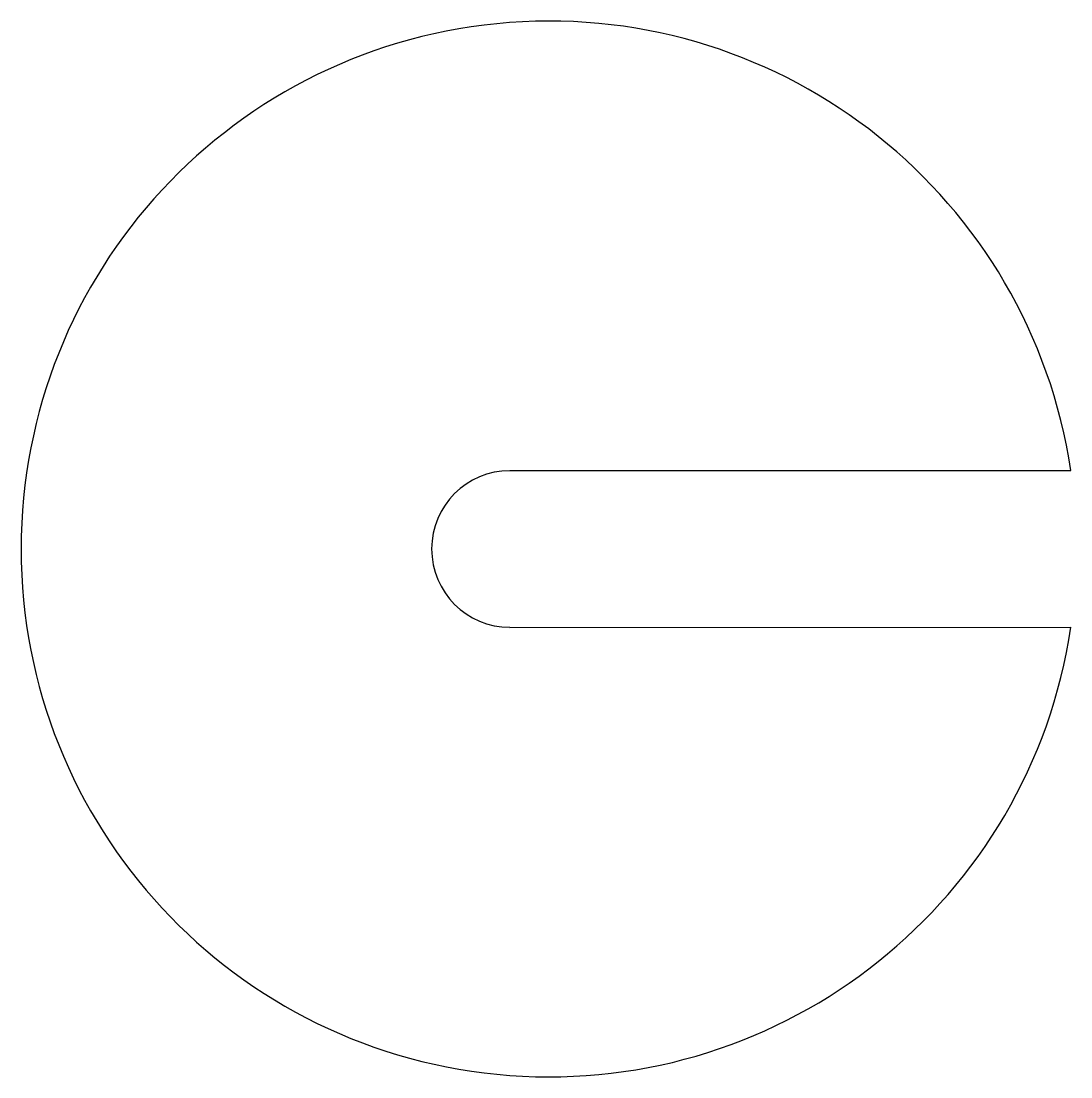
# Model space of a CAD drawing. Header units: millimetres. Extents: x 3365.7 to 3383.6, y 1309.6 to 1327.6.
import ezdxf

# ---------------------------------------------------------------- set-up
doc = ezdxf.new("R2010")
doc.units = ezdxf.units.MM

msp = doc.modelspace()

# ---------------------------------------------------------------- linework, layer by layer
for p, q in [((3383.594, 1319.951), (3374.029, 1319.951)), ((3374.029, 1317.28), (3383.594, 1317.282))]:
    msp.add_line(p, q)
for centre, radius, start, end in [((3374.694, 1318.616), 9, 8.5329, 351.4769), ((3374.029, 1318.616), 1.335, 90, 270)]:
    msp.add_arc(centre, radius, start, end)

doc.saveas('drawing.dxf')
